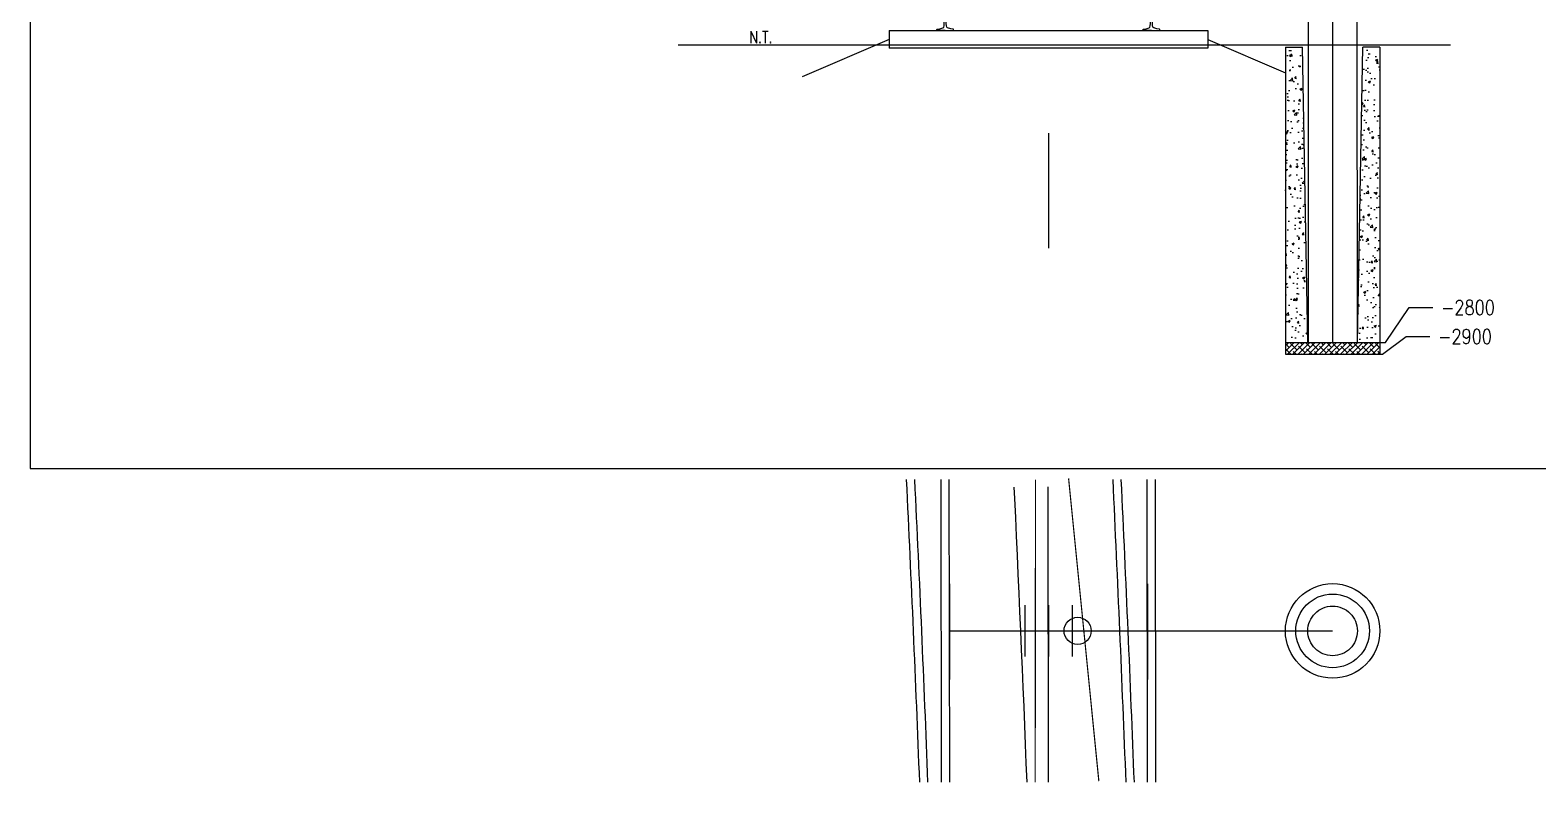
# Model space of a CAD drawing. Header units: millimetres. Extents: x -37020 to 35906, y -101 to 52234.
# Drawn here: x -158.1 to -145.33, y 214.45 to 220.82 of the extents above; entities that cross this region are included whole.
import ezdxf

# ---------------------------------------------------------------- set-up
doc = ezdxf.new("R2010")
doc.units = ezdxf.units.MM
doc.header["$PDMODE"] = 35
doc.header["$PDSIZE"] = 1
for name, pattern in [('CENTER', [50.8, 31.75, -6.35, 6.35, -6.35]), ('DASHDOTX2', [2, 1, -0.5, 0, -0.5]), ('DASHED2', [0.375, 0.25, -0.125]), ('HIDDEN', [9.525, 6.35, -3.175])]:
    doc.linetypes.add(name, pattern=pattern)
for name, color, linetype in [('Catenaria', 2, 'Continuous'), ('CI-Auxiliar1', 1, 'Continuous'), ('CI-Encofrado-g', 4, 'Continuous'), ('CI-Encofrados', 2, 'Continuous'), ('CI-Proyecciones', 1, 'HIDDEN'), ('DIBUJO', 5, 'Continuous'), ('EJES-COL', 1, 'DASHDOTX2'), ('ES-Perfiles-g', 4, 'Continuous'), ('galibo', 41, 'Continuous'), ('GE-Cotas', 1, 'Continuous'), ('M0_EQUIPOS', 2, 'Continuous'), ('unifilar VIAS Ppales', 5, 'DASHED2')]:
    doc.layers.add(name, color=color, linetype=linetype)
doc.styles.add('ROMAN_SIMPLEX', font='ROMANS')
doc.styles.add('Romans', font='romans.shx', dxfattribs={"width": 0.8})
doc.dimstyles.new('COTAS GENERAL', dxfattribs={"dimscale": 0.1, "dimtxt": 2.5, "dimasz": 2.5, "dimexe": 1, "dimexo": 1, "dimgap": 1.25, "dimtad": 1, "dimzin": 1, "dimdsep": 46, "dimtxsty": 'Romans', "dimcen": 1, "dimclrd": 2, "dimclre": 1, "dimclrt": 3, "dimaunit": 1, "dimadec": 3, "dimazin": 0, "dimtfac": 1, "dimtix": 1, "dimtmove": 0, "dimatfit": 0, "dimfxl": 1, "dimtolj": 1, "dimarcsym": 0})

# ---------------------------------------------------------------- blocks, each defined once
blk = doc.blocks.new('A$C5077')
at = {"layer": 'CI-Encofrados', "color": 3}
for p, q in [((0.00825, 11), (0, 0)), ((0.00825, 11), (0.40825, 11)), ((0.40825, 11), (0.4165, 0)), ((0.4165, 0), (0, 0))]:
    blk.add_line(p, q, dxfattribs=at)
at = {"layer": 'CI-Encofrados', "color": 253}
blk.add_line((0.20825, 11), (0.20825, 0), dxfattribs=at)
blk = doc.blocks.new('*D261')
at = {"layer": 'Defpoints', "color": 0, "transparency": 16777216}
for p in [(-148.919, 220.973), (-146.224, 218.469), (-147.072, 218.173)]:
    blk.add_point(p, dxfattribs=at)
at = {"layer": 'GE-Cotas', "color": 1, "lineweight": -2, "transparency": 16777216}
for p, q in [((-146.624, 218.173), (-146.424, 218.469)), ((-146.424, 218.469), (-146.224, 218.469)), ((-147.022, 218.173), (-146.624, 218.173))]:
    blk.add_line(p, q, dxfattribs=at)
at = {"layer": 'GE-Cotas', "color": 3, "linetype": 'Continuous', "transparency": 16777216, "insert": (-145.925, 218.469), "char_height": 0.125, "attachment_point": 5, "style": 'Romans'}
blk.add_mtext('\\A1;-2800', dxfattribs=at)
blk = doc.blocks.new('*D262')
at = {"layer": 'Defpoints', "color": 0, "transparency": 16777216}
for p in [(-148.919, 220.973), (-146.249, 218.223), (-147.072, 218.073)]:
    blk.add_point(p, dxfattribs=at)
at = {"layer": 'GE-Cotas', "color": 1, "lineweight": -2, "transparency": 16777216}
for p, q in [((-146.649, 218.073), (-146.449, 218.223)), ((-146.449, 218.223), (-146.249, 218.223)), ((-147.022, 218.073), (-146.649, 218.073))]:
    blk.add_line(p, q, dxfattribs=at)
at = {"layer": 'GE-Cotas', "color": 3, "linetype": 'Continuous', "transparency": 16777216, "insert": (-145.95, 218.223), "char_height": 0.125, "attachment_point": 5, "style": 'Romans'}
blk.add_mtext('\\A1;-2900', dxfattribs=at)
blk = doc.blocks.new('A$C6CA61918')
at = {"layer": 'CI-Encofrado-g'}
h = blk.add_hatch(dxfattribs=at)
h.set_pattern_fill('ANSI38', color=1, scale=0.01, style=0)
h.set_pattern_definition([(45, (-2135.37665, -969.03599), (-0.0224506403, 0.0224506403), []), (135, (-2135.37665, -969.03599), (-0.0673519209, 0.0224506403), [0.079375, -0.047625])])
h.paths.add_polyline_path([(0, 0.1), (0.8, 0.1), (0.8, 0), (0, 0)])
at = {"layer": 'DIBUJO', "ltscale": 2000}
h = blk.add_hatch(dxfattribs=at)
h.set_pattern_fill('AR-CONC', color=1, scale=0.001, style=0)
h.set_pattern_definition([(50, (-2135.37665, -969.03599), (0.182184669, -0.015939086), [0.01905, -0.20955]), (355, (-2135.37665, -969.03599), (-0.035243421, 0.191056845), [0.01524, -0.167640584]), (100.451445, (-2135.36147, -969.03732), (0.146941247, 0.175117752), [0.016190009, -0.178090245]), (46.1842, (-2135.37665, -968.98519), (0.27107904, -0.042042328), [0.028575, -0.314325]), (96.635558, (-2135.35406, -968.9887), (0.237404134, 0.247426125), [0.024285023, -0.267135608]), (351.184151, (-2135.37665, -968.9852), (0.237404134, 0.247426125), [0.022859967, -0.251459732]), (21, (-2135.35125, -968.99789), (0.151614391, -0.102265198), [0.01905, -0.20955]), (326, (-2135.35125, -968.99789), (0.061802028, 0.184187966), [0.01524, -0.16764]), (71.451445, (-2135.33861, -969.00641), (0.213416419, 0.081922769), [0.016190009, -0.178089938]), (37.5, (-2135.37665, -969.03599), (0.0030886033, 0.0845550389), [0, -0.165608, 0, -0.17018, 0, -0.168275]), (7.5, (-2135.37665, -969.03599), (0.0668196625, 0.1001805748), [0, -0.097028, 0, -0.161798, 0, -0.064135]), (327.5, (-2135.43329, -969.03599), (0.1355905952, -0.005728744), [0, -0.0635, 0, -0.19812, 0, -0.26289]), (317.5, (-2135.45869, -969.03599), (0.1481291814, 0.025426491), [0, -0.08255, 0, -0.131572, 0, -0.18669])])
h.paths.add_polyline_path([(0, 2.6), (0.145, 2.6), (0.19, 0.1), (0, 0.1)])
h.paths.add_polyline_path([(0.657, 2.603), (0.8, 2.6), (0.8, 0.1), (0.61, 0.1), (0.61, 0.103)])
blk.add_line((0.4, 2.6), (0.4, 2.55))
at = {"layer": 'CI-Auxiliar1', "color": 3}
blk.add_line((0, 0.1), (0.8, 0.1), dxfattribs=at)
at = {"layer": 'CI-Encofrado-g'}
for p, q in [((0, 2.6), (0, 0)), ((0, 2.6), (0.144, 2.6)), ((0.19, 0.1), (0.144, 2.6)), ((0.61, 0.1), (0.657, 2.6)), ((0.8, 2.6), (0.657, 2.6)), ((0.8, 2.6), (0.8, 0)), ((0, 0), (0.8, 0)), ((0.19, 0.1), (0.61, 0.1))]:
    blk.add_line(p, q, dxfattribs=at)
blk = doc.blocks.new('riel 54.77')
at = {"layer": 'ES-Perfiles-g', "ltscale": 2}
for p in [(-0.056, 0.014), (-0.014, 0.014)]:
    blk.add_line(p, (-0.035, 0.014), dxfattribs=at)
for points in [[(-0.035, -0.144), (-0.103, -0.144, -0.377928), (-0.105, -0.143), (-0.105, -0.137, -0.371725), (-0.102, -0.133), (-0.081, -0.131), (-0.055, -0.121, 0.336753), (-0.045, -0.106), (-0.043, -0.084), (-0.043, -0.042, 0.235554), (-0.049, -0.03), (-0.069, -0.023, -0.288178), (-0.071, -0.021), (-0.07, 0, -0.398962), (-0.056, 0.014, -0.398962)], [(-0.035, -0.144), (0.033, -0.144, 0.377928), (0.035, -0.143), (0.035, -0.137, 0.371725), (0.032, -0.133), (0.011, -0.131), (-0.015, -0.121, -0.336753), (-0.025, -0.106), (-0.027, -0.084), (-0.027, -0.042, -0.235554), (-0.021, -0.03), (-0.001, -0.023, 0.288178), (0.001, -0.021), (0, 0, 0.398962), (-0.014, 0.014, 0.398962)]]:
    blk.add_lwpolyline(points, format="xyb", dxfattribs=at)
blk = doc.blocks.new('galibo TA')
at = {"layer": 'EJES-COL', "color": 1, "linetype": 'HIDDEN'}
blk.add_line((0, 8.498), (0, -2), dxfattribs=at)
at = {"layer": 'galibo', "linetype": 'HIDDEN'}
for p, q in [((-1.21, 5.7), (-1.21, 4.107)), ((-1.21, 5.7), (0, 5.7)), ((1.21, 5.7), (0, 5.7)), ((1.21, 5.7), (1.21, 4.107)), ((1.7, 3.13), (1.7, 3.04)), ((-1.7, 3.04), (-1.95, 3.04)), ((-1.95, 3.04), (-1.95, 2.3)), ((1.7, 3.04), (1.95, 3.04)), ((1.95, 3.04), (1.95, 2.3)), ((-1.7, 2.3), (-1.95, 2.3)), ((-1.7, 2.3), (-1.7, 1.35)), ((1.7, 2.3), (1.95, 2.3)), ((1.7, 2.3), (1.7, 1.35)), ((-1.63, 1.35), (-1.63, 0.52)), ((1.7, 1.35), (1.63, 1.35)), ((1.63, 1.35), (1.63, 0.52)), ((-1.63, 0.52), (-1.45, 0.52)), ((-1.45, 0.52), (-1.45, 0.29)), ((1.45, 0.52), (1.45, 0.29)), ((-1.45, 0.29), (-1.35, 0.29)), ((-1.35, 0.29), (-1.35, 0.2)), ((-1.35, 0.2), (-1.22, 0.2)), ((-1.22, 0.2), (-1.22, 0.075)), ((-1.22, 0.075), (-0.881, 0.075)), ((-0.782, 0.075), (0, 0.075)), ((0.782, 0.075), (0, 0.075)), ((1.22, 0.075), (0.881, 0.075))]:
    blk.add_line(p, q, dxfattribs=at)
at = {"layer": 'galibo'}
for p, q in [((-1.7, 3.13), (-1.7, 3.04)), ((-1.7, 1.35), (-1.63, 1.35)), ((1.63, 0.52), (1.45, 0.52)), ((1.45, 0.29), (1.35, 0.29)), ((1.22, 0.2), (1.22, 0.075)), ((-0.881, 0.075), (-0.881, 0)), ((-0.782, -0.035), (-0.782, 0.075)), ((0.782, -0.035), (0.782, 0.075)), ((0.881, 0.075), (0.881, 0)), ((-0.838, -0.035), (-0.782, -0.035)), ((0.838, -0.035), (0.782, -0.035))]:
    blk.add_line(p, q, dxfattribs=at)
at = {"layer": 'galibo', "linetype": 'CENTER'}
for p, q in [((1.35, 0.29), (1.35, 0.2)), ((1.35, 0.2), (1.22, 0.2))]:
    blk.add_line(p, q, dxfattribs=at)
at = {"layer": 'galibo', "linetype": 'HIDDEN'}
for centre, radius, start, end in [((0, 2.23), 2.24, 90, 118.0725), ((0, 2.23), 2.24, 61.9275, 90), ((-0.48, 3.13), 1.22, 118.0725, 180), ((0.48, 3.13), 1.22, 0, 61.9275)]:
    blk.add_arc(centre, radius, start, end, dxfattribs=at)
for p in [(-0.838, -0.014), (0.908, -0.014)]:
    blk.add_blockref('riel 54.77', p)
blk = doc.blocks.new('A$C600C6C88')
at = {"layer": 'Catenaria', "color": 1, "ltscale": 2}
for p, q in [((0, 0), (0, 0.808)), ((1.676, 0), (1.676, 0.808)), ((0.638, 0.18), (0.638, 0.614)), ((0.838, 0.18), (0.838, 0.614)), ((1.038, 0.18), (1.038, 0.614)), ((1.676, 0.397), (0, 0.397))]:
    blk.add_line(p, q, dxfattribs=at)

msp = doc.modelspace()

# ---------------------------------------------------------------- linework, layer by layer
at = {"layer": 'Catenaria', "linetype": 'Continuous'}
msp.add_line((-149.1785, 215.7314), (-147.0719, 215.7314), dxfattribs=at)
at = {"layer": 'Catenaria', "color": 210, "elevation": -20.7852}
msp.add_lwpolyline([(-158.1008, 231.4289), (-158.1008, 217.106), (-135.252, 217.106), (-135.252, 231.4289)], close=True, dxfattribs=at)
at = {"layer": 'Catenaria', "color": 90, "ltscale": 0.1}
msp.add_lwpolyline([(-149.5876, 217.0127, 0.01, 0.01, 0), (-149.5905, 214.4501, 0.01, 0.01, 0)], format="xyseb", dxfattribs=at)
at = {"layer": 'Catenaria', "linetype": 'Continuous', "elevation": -11.48}
msp.add_lwpolyline([(-149.0513, 214.4591, 0.01, 0.01, 0), (-149.3075, 217.0217, 0.01, 0.01, 0)], format="xyseb", dxfattribs=at)
at = {"layer": 'Catenaria', "color": 252, "linetype": 'Continuous', "ltscale": 7}
for radius in [0.4, 0.3119]:
    msp.add_circle((-147.0719, 215.7314), radius, dxfattribs=at)
at = {"layer": 'Catenaria', "color": 2, "linetype": 'DASHED2', "ltscale": 7}
msp.add_circle((-147.0719, 215.7314), 0.21, dxfattribs=at)
at = {"layer": 'Catenaria', "linetype": 'Continuous'}
msp.add_circle((-149.2311, 215.7314), 0.1149, dxfattribs=at)
at = {"layer": 'GE-Cotas', "linetype": 'Continuous'}
msp.add_line((-152.613, 220.6928), (-146.074, 220.6928), dxfattribs=at)
at = {"layer": 'M0_EQUIPOS'}
for p, q in [((-150.8283, 220.7387), (-151.5648, 220.4228)), ((-150.8283, 220.8137), (-148.1283, 220.8137)), ((-150.8283, 220.8137), (-150.8283, 220.6637)), ((-148.1283, 220.8137), (-148.1283, 220.6637)), ((-148.1283, 220.7387), (-147.4719, 220.4571)), ((-148.1283, 220.6637), (-150.8283, 220.6637))]:
    msp.add_line(p, q, dxfattribs=at)
at = {"layer": 'unifilar VIAS Ppales', "color": 251, "linetype": 'Continuous', "ltscale": 10}
for p, q in [((-150.3845, 214.4501), (-150.3875, 217.0127)), ((-150.3146, 214.4501), (-150.3176, 217.0127)), ((-148.6386, 214.4501), (-148.6416, 217.0127)), ((-148.5688, 214.4501), (-148.5718, 217.0127))]:
    msp.add_line(p, q, dxfattribs=at)
at = {"layer": 'unifilar VIAS Ppales', "ltscale": 10}
msp.add_line((-149.4766, 214.4501), (-149.4796, 217.0127), dxfattribs=at)
at = {"layer": 'unifilar VIAS Ppales', "color": 251, "linetype": 'Continuous', "ltscale": 10}
for points in [[(-150.568, 214.4501, 0.0021387), (-150.6793, 217.0127, 0.0129755)], [(-150.4981, 214.4501, 0.0021382), (-150.6093, 217.0127, 0.0129783)], [(-148.8208, 214.4501, 0.0021263), (-148.9314, 217.0127, 0.0130446)], [(-148.7509, 214.4501, 0.0021258), (-148.8614, 217.0127, 0.0130474)]]:
    msp.add_lwpolyline(points, format="xyb", dxfattribs=at)
at = {"layer": 'unifilar VIAS Ppales', "ltscale": 10}
msp.add_lwpolyline([(-149.6595, 214.4501, 0.0021323), (-149.7703, 217.0127, 0.0130115)], format="xyb", dxfattribs=at)

# ---------------------------------------------------------------- block references
msp.add_blockref('A$C6CA61918', (-147.4719, 218.0728))
at = {"layer": 'Catenaria', "color": 1, "ltscale": 0.1, "rotation": 180.0000000000018}
msp.add_blockref('A$C600C6C88', (-148.6401, 216.1286), dxfattribs=at)
at = {"layer": 'CI-Proyecciones', "ltscale": 100}
msp.add_blockref('galibo TA', (-149.4791, 220.9728), dxfattribs=at)
at = {"layer": 'M0_EQUIPOS', "xscale": -1, "rotation": 359.9999999999999}
msp.add_blockref('A$C5077', (-146.8636, 218.1728), dxfattribs=at)

# ---------------------------------------------------------------- texts
at = {"layer": 'GE-Cotas', "color": 2, "linetype": 'Continuous', "style": 'ROMAN_SIMPLEX', "width": 0.8}
msp.add_text('N.T.', height=0.1, rotation=360, dxfattribs=at).set_placement((-152.0128, 220.7081))

# ---------------------------------------------------------------- dimensions: what is measured, and where the dimension line sits
at = {"layer": 'GE-Cotas'}
for feature_location, offset, picture, middle in [((-147.0718, 218.1728), (0.8483, 0.2961), '*D261', (-145.925, 218.469)), ((-147.0719, 218.0728), (0.8229, 0.1498), '*D262', (-145.9505, 218.2226))]:
    dim = msp.add_ordinate_dim(feature_location=feature_location, offset=offset, dtype=0, origin=(-148.9193, 220.9728), text='-<>', dimstyle='COTAS GENERAL', override={"dimscale": 1, "dimtxt": 0.125, "dimasz": 0.1, "dimexe": 0.05, "dimexo": 0.05, "dimgap": 0.0625, "dimtad": 0, "dimdec": 0, "dimlfac": 1000, "dimdsep": 44, "dimcen": 0.05}, dxfattribs=at)
    dim.commit()
    dim.dimension.update_dxf_attribs({"geometry": picture, "text_midpoint": middle})

doc.saveas('drawing.dxf')
